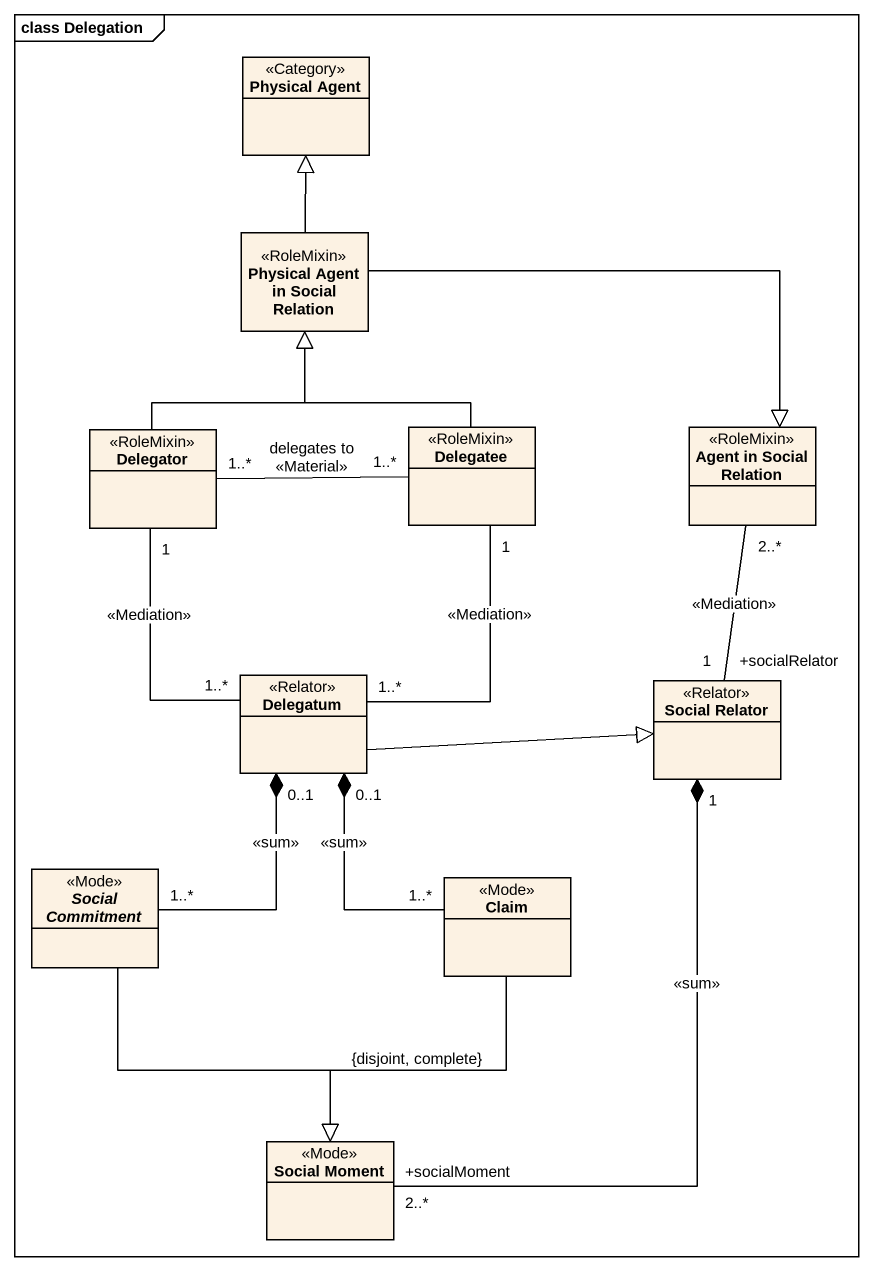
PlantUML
@startuml
mainframe class Delegation
hide circle
hide empty members
class "Physical Agent" as Physical_Agent <<Category>>
class "Physical Agent in Social Relation" as Physical_Agent_in_Social <<RoleMixin>>
class Delegator <<RoleMixin>>
class Delegatee <<RoleMixin>>
class "Agent in Social Relation" as Agent_in_Social_Relation <<RoleMixin>>
class Delegatum <<Relator>>
class "Social Relator" as Social_Relator <<Relator>>
abstract class "Social Commitment" as Social_Commitment <<Mode>>
class Claim <<Mode>>
class "Social Moment" as Social_Moment <<Mode>>
Physical_Agent_in_Social -up-|> Physical_Agent
Physical_Agent_in_Social -right-|> Agent_in_Social_Relation
Delegator -up-|> Physical_Agent_in_Social
Delegator "1..*" -right- "1..*" Delegatee : delegates to\n<<Material>>
Delegatee -up-|> Physical_Agent_in_Social
Delegatum "1..*" -up- "1" Delegator : <<Mediation>>
Delegatum "1..*" -up- "1" Delegatee : <<Mediation>>
Delegatum -right-|> Social_Relator
Delegatum "0..1" *-- "1..*" Social_Commitment : <<sum>>
Delegatum "0..1" *-- "1..*" Claim : <<sum>>
Social_Relator "+socialRelator\n1" -up- "2..*" Agent_in_Social_Relation : <<Mediation>>
Social_Relator "1" *-- "+socialMoment\n2..*" Social_Moment : <<sum>>
Social_Commitment --|> Social_Moment
Claim --|> Social_Moment : {disjoint, complete}
@enduml
